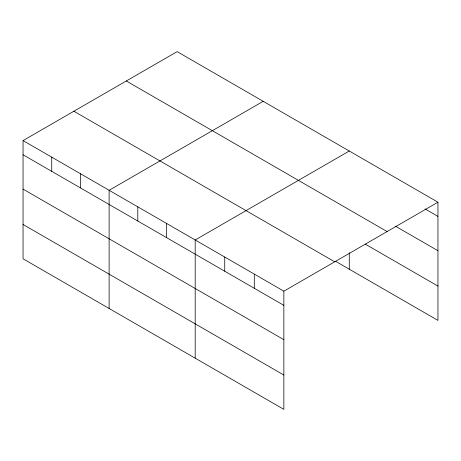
<?xml version="1.0" encoding="UTF-8"?>
<svg xmlns="http://www.w3.org/2000/svg" width="461" height="461" viewBox="0 0 461 461"><rect width="100%" height="100%" fill="white"/><g stroke="black" fill="none" stroke-linecap="round" stroke-linejoin="round"><path stroke-width="0.69" d="M283.861 339.676L283.861 291.173L23.05 140.593L23.05 258.788L283.861 409.368L283.861 339.676L23.05 189.102M335.556 261.283L437.95 320.407L437.95 202.212L177.139 51.632L23.05 140.593M263.208 101.322L109.119 190.289L109.119 308.478M349.277 151.012L195.187 239.979L195.187 358.168M283.861 291.173L437.95 202.212M425.019 208.925L437.95 216.393M395.457 226.184L437.95 250.715M126.291 80.992L387.102 231.566M365.285 244.128L437.95 286.079M73.898 111.239L334.709 261.813M23.05 154.775L283.861 305.355M23.05 224.467L283.861 375.041M349.277 252.761L349.277 269.207M254.299 274.111L254.299 288.286M224.743 257.042L224.743 271.224M166.496 223.412L166.496 237.594M137.804 206.851L137.804 221.032M80.427 173.722L80.427 187.904M51.741 157.161L51.741 171.342"/></g></svg>
